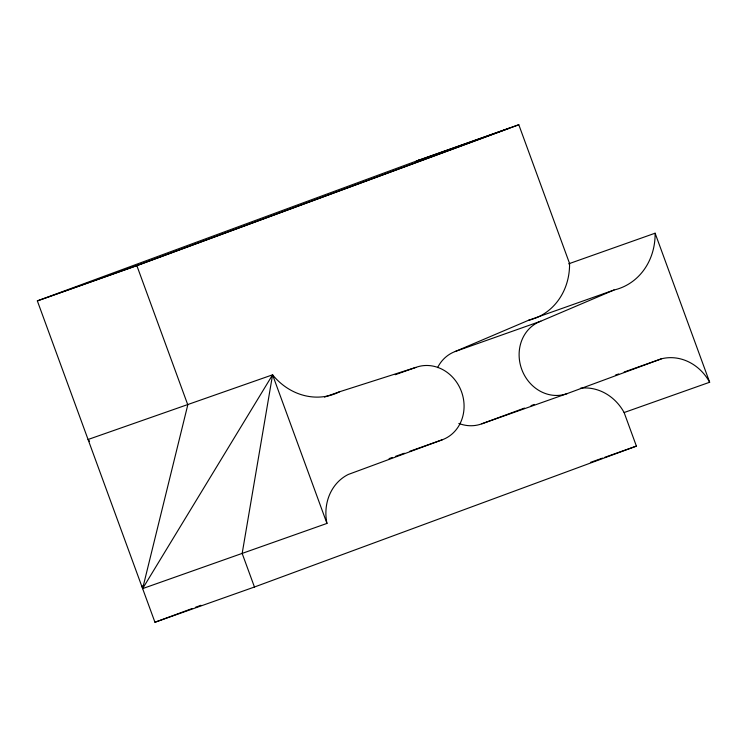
<?xml version="1.0" encoding="UTF-8"?>
<svg xmlns="http://www.w3.org/2000/svg" width="747" height="747" viewBox="0 0 747 747"><rect width="100%" height="100%" fill="white"/><g stroke="black" fill="none" stroke-linecap="round" stroke-linejoin="round"><path stroke-width="1.12" d="M142.098 585.62A46.277 41.421 70.5 0 0 142.621 588.599L326.953 523.423A46.277 41.412 70.5 0 1 348.195 474.494L442.364 439.75A38.527 34.474 70.5 0 0 461.478 391.643A38.527 34.474 70.5 0 0 415.892 367.393L339.708 391.717A61.562 55.091 70.5 0 1 272.58 374.826L242.168 553.443L254.456 587.011L636.397 446.108L624.118 412.54A46.622 41.729 70.5 0 0 580.41 388.244M326.953 523.423L272.58 374.826L142.63 588.599L187.796 404.846L136.86 265.652L37.35 300.892L154.946 622.251L254.456 587.011M437.583 367.617A38.527 34.474 70.5 0 1 455.287 351.473L528.512 320.295L614.053 290.004A62.216 55.68 70.5 0 0 655.11 233.204L709.65 382.249L624.118 412.54M455.287 351.473L540.819 321.191L614.053 290.004M419.291 159.989L416.275 161.137L509.575 128.101L139.446 264.643L37.35 300.892L419.291 159.989L518.801 124.749L569.569 263.495A62.216 55.68 70.5 0 1 534.338 318.567M136.86 265.652L518.801 124.749M458.845 423.437A38.527 34.474 70.5 0 0 481.759 423.829L524.469 408.077M531.033 405.658L534.32 404.444M481.759 423.829L567.3 393.548L661.468 358.803A46.622 41.729 70.5 0 1 709.65 382.249M154.946 622.251L192.156 608.525M195.443 607.311L200.915 605.294M568.607 263.84L655.11 233.204M272.58 374.826L88.071 439.497A61.954 55.446 70.5 0 0 89.5 441.188M324.487 397.105L339.708 391.717M395.238 374.714L415.892 367.393M615.407 375.115L618.703 373.948M624.184 372.006L661.468 358.803M389.103 458.611L392.371 457.453M395.63 456.305L404.323 453.224M409.758 451.3L442.364 439.75M590.475 462.374L602.502 458.107M604.687 457.341L636.397 446.108M533.386 318.904A62.216 55.68 70.5 0 1 528.512 320.295M567.3 393.548A38.527 34.474 70.5 0 1 521.714 369.298A38.527 34.474 70.5 0 1 540.819 321.191"/></g></svg>
